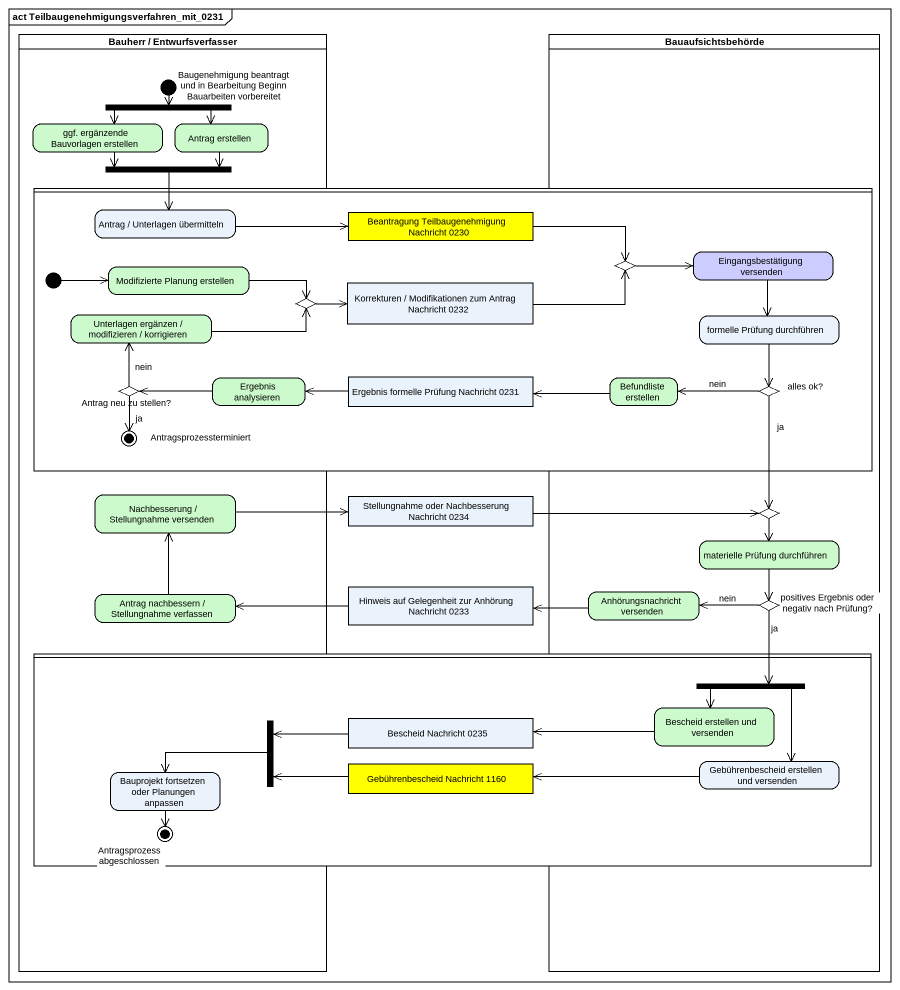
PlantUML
@startuml
mainframe act Teilbaugenehmigungsverfahren_mit_0231
hide empty description
state "Bauherr / Entwurfsverfasser" as Bauherr_Entwurfsverfasser <<partition>> {
  state fork1 <<fork>>
  state "Baugenehmigung beantragt und in Bearbeitung Beginn Bauarbeiten vorbereitet" as Baugenehmigung_beantragt <<start>>
  state "ggf. ergänzende Bauvorlagen erstellen" as ggf_ergänzende_Bauvorlagen #CCFACC
  state "Antrag erstellen" as Antrag_erstellen #CCFACC
  state fork2 <<join>>
  state "Nachbesserung / Stellungnahme versenden" as Nachbesserung_Stellungnahme #CCFACC
  state "Antrag nachbessern / Stellungnahme verfassen" as Antrag_nachbessern #CCFACC
}
state Bauaufsichtsbehörde <<partition>> {
  state choice3 <<choice>>
  state "materielle Prüfung durchführen" as materielle_Prüfung #CCFACC
  state "Anhörungsnachricht versenden" as Anhörungsnachricht_versenden #CCFACC
  state "positives Ergebnis oder negativ nach Prüfung?" as positives_Ergebnis_oder <<choice>>
}
state " " as lane1 <<partition>> {
  state "Antrag / Unterlagen übermitteln" as Antrag_Unterlagen
  state "Beantragung Teilbaugenehmigung Nachricht 0230" as Beantragung <<object>> #FFFF00
  state choice1 <<choice>>
  state "Eingangsbestätigung versenden" as Eingangsbestätigung #CCCCFF
  state "Modifizierte Planung erstellen" as Modifizierte_Planung #CCFACC
  state choice2 <<choice>>
  state "Korrekturen / Modifikationen zum Antrag Nachricht 0232" as Korrekturen_Modifikationen <<object>>
  state "Unterlagen ergänzen / modifizieren / korrigieren" as Unterlagen_ergänzen #CCFACC
  state "formelle Prüfung durchführen" as formelle_Prüfung_durchführen
  state "Ergebnis analysieren" as Ergebnis_analysieren #CCFACC
  state "Ergebnis formelle Prüfung Nachricht 0231" as Ergebnis_formelle_Prüfung <<object>>
  state "Befundliste erstellen" as Befundliste_erstellen #CCFACC
  state "Antrag neu zu stellen?" as Antrag_neu_zu_stellen <<choice>>
  state "alles ok?" as alles_ok <<choice>>
  state Antragsprozessterminiert <<end>>
  [*] -right-> Modifizierte_Planung
}
state "Stellungnahme oder Nachbesserung Nachricht 0234" as Stellungnahme_oder <<object>>
state "Hinweis auf Gelegenheit zur Anhörung Nachricht 0233" as Hinweis_auf_Gelegenheit_zur <<object>>
state " " as lane2 <<partition>> {
  state fork3 <<fork>>
  state fork4 <<join>>
  state "Bescheid Nachricht 0235" as Bescheid_Nachricht_0235 <<object>>
  state "Bescheid erstellen und versenden" as Bescheid_erstellen_und #CCFACC
  state "Gebührenbescheid Nachricht 1160" as Gebührenbescheid_Nachricht <<object>> #FFFF00
  state "Gebührenbescheid erstellen und versenden" as Gebührenbescheid_erstellen
  state "Bauprojekt fortsetzen oder Planungen anpassen" as Bauprojekt_fortsetzen_oder
  state "Antragsprozess abgeschlossen" as Antragsprozess_abgeschlossen <<end>>
}
fork1 -left-> ggf_ergänzende_Bauvorlagen
fork1 -right-> Antrag_erstellen
Baugenehmigung_beantragt --> fork1
ggf_ergänzende_Bauvorlagen -right-> fork2
Antrag_erstellen -left-> fork2
fork2 --> Antrag_Unterlagen
Antrag_Unterlagen -right-> Beantragung
Beantragung -right-> choice1
choice1 -right-> Eingangsbestätigung
Eingangsbestätigung --> formelle_Prüfung_durchführen
Modifizierte_Planung -right-> choice2
choice2 -right-> Korrekturen_Modifikationen
Korrekturen_Modifikationen -right-> choice1
Unterlagen_ergänzen -right-> choice2
formelle_Prüfung_durchführen --> alles_ok
Ergebnis_analysieren -left-> Antrag_neu_zu_stellen
Ergebnis_formelle_Prüfung -left-> Ergebnis_analysieren
Befundliste_erstellen -left-> Ergebnis_formelle_Prüfung
Antrag_neu_zu_stellen -up-> Unterlagen_ergänzen : nein
Antrag_neu_zu_stellen --> Antragsprozessterminiert : ja
alles_ok -left-> Befundliste_erstellen : nein
alles_ok --> choice3 : ja
Nachbesserung_Stellungnahme -right-> Stellungnahme_oder
Stellungnahme_oder -right-> choice3
choice3 --> materielle_Prüfung
materielle_Prüfung --> positives_Ergebnis_oder
Antrag_nachbessern -up-> Nachbesserung_Stellungnahme
Hinweis_auf_Gelegenheit_zur -left-> Antrag_nachbessern
Anhörungsnachricht_versenden -left-> Hinweis_auf_Gelegenheit_zur
positives_Ergebnis_oder -left-> Anhörungsnachricht_versenden : nein
positives_Ergebnis_oder --> fork3 : ja
fork3 --> Bescheid_erstellen_und
fork3 --> Gebührenbescheid_erstellen
fork4 -left-> Bauprojekt_fortsetzen_oder
Bescheid_Nachricht_0235 -left-> fork4
Bescheid_erstellen_und -left-> Bescheid_Nachricht_0235
Gebührenbescheid_Nachricht -left-> fork4
Gebührenbescheid_erstellen -left-> Gebührenbescheid_Nachricht
Bauprojekt_fortsetzen_oder --> Antragsprozess_abgeschlossen
@enduml
